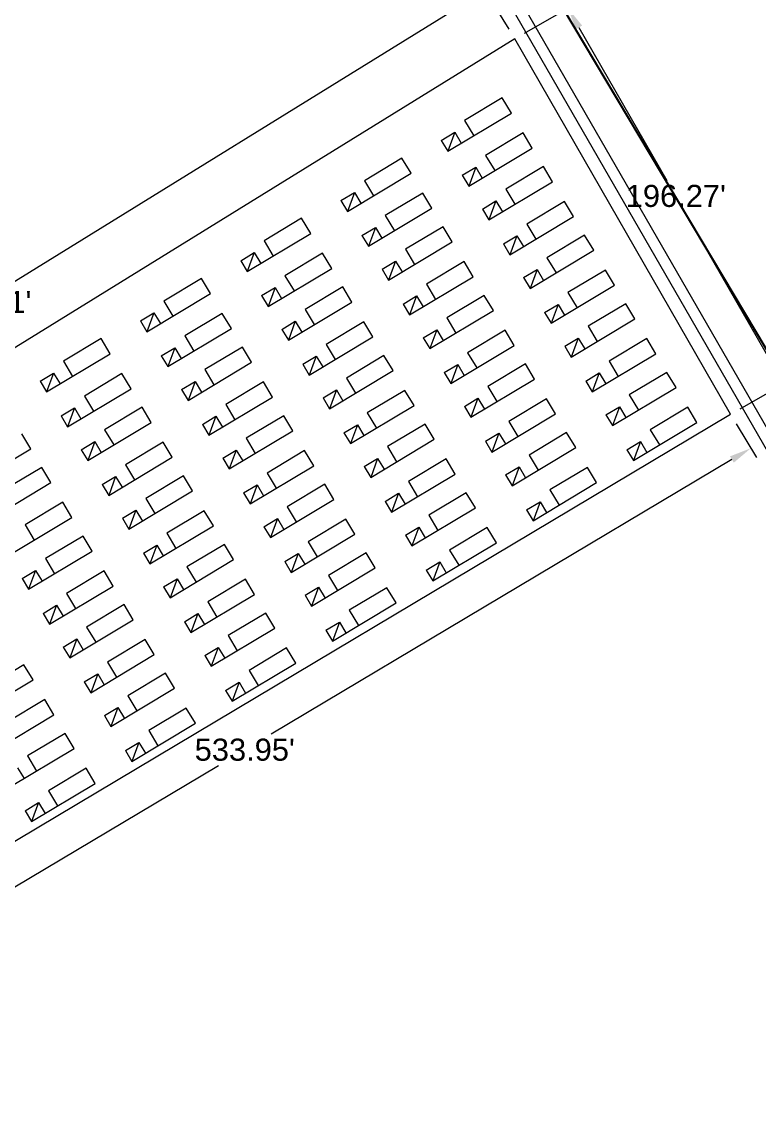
# Model space of a CAD drawing. Header units: feet. Extents: x 2321988 to 2329858, y 6722724 to 6730499.
# Drawn here: x 2328962.8 to 2329296.7, y 6729152.7 to 6729650.3 of the extents above; entities that cross this region are included whole.
import ezdxf

# ---------------------------------------------------------------- set-up
doc = ezdxf.new("R2010")
doc.units = ezdxf.units.FT
doc.header["$MEASUREMENT"] = 0
doc.header["$PDSIZE"] = 5
doc.linetypes.add('HIDDEN2', pattern=[0.1875, 0.125, -0.0625])
for name, color, linetype in [('BESS Dimensions', 3, 'Continuous'), ('C-FENCE', 7, 'FENCELINE1'), ('C-LOD', 2, 'LOD'), ('W-C-ROAD-EDGE', 1, 'Continuous'), ('W-C-ROAD-HATCH', 253, 'Continuous')]:
    doc.layers.add(name, color=color, linetype=linetype)
doc.layers.add('C-ANNO-NPLT', color=2, linetype='Continuous', plot=False)
doc.styles.add('Linetypes', font='arial.ttf')
doc.styles.add('TG_DIMS', font='arial.ttf')
doc.linetypes.add('FENCELINE1', pattern='A,0.25,-0.1,[133,ltypeshp.shx,S=0.1,R=0,X=-0.1,Y=0],-0.1,1', length=1.45)
doc.linetypes.add('LOD', pattern='A,1,-0.2,["LOD",Linetypes,S=0.075,R=0,X=-0.15,Y=-0.05],-0.1', length=1.3)
doc.dimstyles.new('TG-PROPOSED-ANNO', dxfattribs={"dimtxt": 0.1, "dimasz": 0.1, "dimexe": 0.05, "dimexo": 0.05, "dimgap": 0.02, "dimtad": 0, "dimtih": 1, "dimtoh": 1, "dimdsep": 46, "dimtxsty": 'TG_DIMS', "dimcen": 0, "dimclrd": 256, "dimclre": 256, "dimclrt": 256, "dimaunit": 1, "dimadec": 6, "dimazin": 2, "dimtfac": 1, "dimtofl": 0, "dimtmove": 1, "dimatfit": 3, "dimfxl": 1, "dimtolj": 1, "dimtzin": 0, "dimarcsym": 0})

# ---------------------------------------------------------------- blocks, each defined once
blk = doc.blocks.new('*D134')
at = {"layer": 'BESS Dimensions', "lineweight": -2, "transparency": 16777216}
for p, q in [((2329286.43, 6729468.21), (2329295.59, 6729452.84)), ((2329284.44, 6729452.01), (2329075.64, 6729327.53)), ((2328842.99, 6729188.84), (2329051.79, 6729313.32)), ((2328827.8, 6729194.79), (2328836.96, 6729179.42))]:
    blk.add_line(p, q, dxfattribs=at)
at = {"layer": 'BESS Dimensions', "transparency": 16777216}
for points in [[(2329283.59, 6729453.44), (2329285.3, 6729450.58), (2329293.03, 6729457.13)], [(2328842.13, 6729190.27), (2328843.84, 6729187.41), (2328834.4, 6729183.72)]]:
    blk.add_solid(points, dxfattribs=at)
at = {"layer": 'Defpoints', "color": 0, "transparency": 16777216}
for p in [(2329283.87, 6729472.5), (2329293.03, 6729457.13), (2328825.24, 6729199.09)]:
    blk.add_point(p, dxfattribs=at)
at = {"layer": 'BESS Dimensions', "transparency": 16777216, "insert": (2329063.72, 6729320.43), "char_height": 10, "attachment_point": 5, "style": 'TG_DIMS'}
blk.add_mtext("\\A1;533.95'", dxfattribs=at)
blk = doc.blocks.new('*D131')
at = {"layer": 'BESS Dimensions', "lineweight": -2, "transparency": 16777216}
for p, q in [((2329183.52, 6729646.96), (2329170.11, 6729668.68)), ((2329164.23, 6729659.17), (2328955.86, 6729530.42)), ((2328724.49, 6729387.45), (2328932.85, 6729516.2)), ((2328726.77, 6729364.74), (2328713.35, 6729386.45))]:
    blk.add_line(p, q, dxfattribs=at)
at = {"layer": 'BESS Dimensions', "transparency": 16777216}
for points in [[(2329163.35, 6729660.58), (2329165.1, 6729657.75), (2329172.73, 6729664.42)], [(2328723.61, 6729388.87), (2328725.36, 6729386.04), (2328715.98, 6729382.2)]]:
    blk.add_solid(points, dxfattribs=at)
at = {"layer": 'Defpoints', "color": 0, "transparency": 16777216}
for p in [(2329186.15, 6729642.71), (2328715.98, 6729382.2), (2328729.39, 6729360.49)]:
    blk.add_point(p, dxfattribs=at)
at = {"layer": 'BESS Dimensions', "transparency": 16777216, "insert": (2328944.36, 6729523.31), "char_height": 10, "attachment_point": 5, "style": 'TG_DIMS'}
blk.add_mtext("\\A1;536.91'", dxfattribs=at)
blk = doc.blocks.new('*D132')
at = {"layer": 'BESS Dimensions', "lineweight": -2, "transparency": 16777216}
for p, q in [((2329190.48, 6729645.2), (2329214.5, 6729658.99)), ((2329215.15, 6729647.83), (2329254.95, 6729578.5)), ((2329302.91, 6729494.96), (2329263.11, 6729564.29)), ((2329288.21, 6729474.99), (2329312.23, 6729488.78))]:
    blk.add_line(p, q, dxfattribs=at)
at = {"layer": 'BESS Dimensions', "transparency": 16777216}
for points in [[(2329216.59, 6729648.66), (2329213.7, 6729647), (2329210.17, 6729656.5)], [(2329304.36, 6729495.79), (2329301.47, 6729494.13), (2329307.89, 6729486.29)]]:
    blk.add_solid(points, dxfattribs=at)
at = {"layer": 'Defpoints', "color": 0, "transparency": 16777216}
for p in [(2329210.17, 6729656.5), (2329186.15, 6729642.71), (2329283.87, 6729472.5)]:
    blk.add_point(p, dxfattribs=at)
at = {"layer": 'BESS Dimensions', "transparency": 16777216, "insert": (2329259.03, 6729571.4), "char_height": 10, "attachment_point": 5, "style": 'TG_DIMS'}
blk.add_mtext("\\A1;196.27'", dxfattribs=at)

msp = doc.modelspace()

# ---------------------------------------------------------------- hatches: boundary and pattern name
at = {"layer": 'W-C-ROAD-HATCH'}
h = msp.add_hatch(color=256, dxfattribs=at)
h.dxf.hatch_style = 1
edge = h.paths.add_edge_path()
edge.add_line((2323459.951, 6723364.145), (2323275.622, 6723257.083))
edge.add_arc((2323245.487, 6723308.966), 60, 206.50341, 300.14885, ccw=False)
edge.add_line((2323191.793, 6723282.191), (2323087.927, 6723490.483))
edge.add_arc((2323043.181, 6723468.17), 50, 26.50341, 116.50341)
edge.add_line((2323020.869, 6723512.916), (2323007.619, 6723506.309))
edge.add_line((2323007.619, 6723506.309), (2323000.479, 6723520.627))
edge.add_line((2323000.479, 6723520.627), (2323013.729, 6723527.234))
edge.add_arc((2322991.416, 6723571.98), 50, 296.50341, 386.50341)
edge.add_line((2323036.162, 6723594.292), (2323029.468, 6723607.716))
edge.add_line((2323029.468, 6723607.716), (2323043.786, 6723614.856))
edge.add_line((2323043.786, 6723614.856), (2323203.258, 6723295.053))
edge.add_arc((2323248.003, 6723317.366), 50, 206.50341, 300.14885)
edge.add_line((2323273.115, 6723274.13), (2323477.186, 6723392.658))
edge.add_arc((2323452.074, 6723435.894), 50, 300.14885, 383.49945)
edge.add_line((2323497.927, 6723455.831), (2323113.735, 6724339.436))
edge.add_arc((2323166.925, 6724362.563), 58, 194.64267, 203.49945, ccw=False)
edge.add_line((2323110.808, 6724347.901), (2323090.444, 6724425.844))
edge.add_arc((2323049.808, 6724415.227), 42, 14.64267, 29.171)
edge.add_line((2323086.481, 6724435.699), (2323021.84, 6724551.498))
edge.add_arc((2323072.483, 6724579.768), 58, 203.49945, 209.171, ccw=False)
edge.add_line((2323019.294, 6724556.641), (2322451.222, 6725863.151))
edge.add_arc((2322506.246, 6725887.075), 60, 119.55517, 203.49945, ccw=False)
edge.add_line((2322476.65, 6725939.268), (2322736.837, 6726086.806))
edge.add_line((2322736.837, 6726086.806), (2325708.502, 6727855.738))
edge.add_line((2325708.502, 6727855.738), (2325826.729, 6727926.114))
edge.add_arc((2325860.488, 6727869.402), 66, 115.79671, 120.76391, ccw=False)
edge.add_line((2325831.766, 6727928.824), (2325884.679, 6727954.4))
edge.add_arc((2325862.92, 6727999.417), 50, 295.79671, 305.37984)
edge.add_line((2325891.87, 6727958.65), (2325972.454, 6728015.876))
edge.add_arc((2326010.668, 6727962.064), 66, 112.35866, 125.37984, ccw=False)
edge.add_line((2325985.561, 6728023.102), (2326032.561, 6728042.435))
edge.add_arc((2326007.455, 6728103.473), 66, 292.35866, 300.78365)
edge.add_line((2326041.233, 6728046.772), (2328935.427, 6729770.938))
edge.add_arc((2328909.086, 6729813.437), 50, 301.79088, 380.06463)
edge.add_arc((2329003.017, 6729847.745), 50, -61.78895, 200.06463, ccw=False)
edge.add_line((2329026.653, 6729803.684), (2328967.848, 6729772.209))
edge.add_line((2328967.848, 6729772.209), (2328942.43, 6729756.455))
edge.add_line((2328942.43, 6729756.455), (2326096.789, 6728061.237))
edge.add_arc((2326122.379, 6728018.281), 50, 120.78329, 205.08309)
edge.add_line((2326077.094, 6727997.085), (2326165.288, 6727808.667))
edge.add_arc((2326210.572, 6727829.863), 50, 205.08309, 215.44838)
edge.add_line((2326169.84, 6727800.865), (2326420.787, 6727448.379))
edge.add_arc((2326461.519, 6727477.378), 50, 215.44838, 300.77875)
edge.add_line((2326487.105, 6727434.42), (2329287.327, 6729102.28))
edge.add_arc((2329260.986, 6729144.779), 50, 301.79088, 380.06463)
edge.add_arc((2329354.917, 6729179.087), 50, -61.78895, 200.06463, ccw=False)
edge.add_line((2329378.553, 6729135.027), (2329319.748, 6729103.551))
edge.add_line((2329319.748, 6729103.551), (2329294.33, 6729087.797))
edge.add_line((2329294.33, 6729087.797), (2326490.541, 6727417.844))
edge.add_arc((2326459.838, 6727469.393), 60, 215.44838, 300.77828, ccw=False)
edge.add_line((2326410.96, 6727434.595), (2326156.806, 6727791.585))
edge.add_arc((2326210.572, 6727829.863), 66, 205.08309, 215.44838, ccw=False)
edge.add_line((2326150.797, 6727801.884), (2326069.285, 6727976.026))
edge.add_arc((2326024, 6727954.829), 50, 25.08309, 35.42993)
edge.add_line((2326064.742, 6727983.814), (2326057.741, 6727993.654))
edge.add_arc((2326017, 6727964.669), 50, 35.42993, 112.35866)
edge.add_line((2325997.98, 6728010.91), (2325991.859, 6728008.392))
edge.add_arc((2326011.64, 6727960.301), 52, 112.35866, 125.37984)
edge.add_line((2325981.532, 6728002.698), (2325901.271, 6727945.702))
edge.add_arc((2325861.899, 6728001.145), 68, 295.79671, 305.37984, ccw=False)
edge.add_line((2325891.491, 6727939.921), (2325838.729, 6727914.419))
edge.add_arc((2325860.488, 6727869.402), 50, 115.79671, 120.76391)
edge.add_line((2325834.913, 6727912.366), (2325716.125, 6727841.655))
edge.add_line((2325716.125, 6727841.655), (2322744.876, 6726072.971))
edge.add_line((2322744.876, 6726072.971), (2322489.237, 6725928.012))
edge.add_arc((2322513.901, 6725884.518), 50, 119.55517, 203.49945)
edge.add_line((2322468.047, 6725864.581), (2322731.963, 6725257.6))
edge.add_arc((2322777.816, 6725277.537), 50, 203.49945, 300.79074)
edge.add_line((2322803.412, 6725234.585), (2325829.754, 6727037.984))
edge.add_arc((2325803.413, 6727080.483), 50, 301.79088, 380.06463)
edge.add_arc((2325897.343, 6727114.791), 50, -61.78895, 200.06463, ccw=False)
edge.add_line((2325920.98, 6727070.731), (2325862.175, 6727039.255))
edge.add_line((2325862.175, 6727039.255), (2325836.757, 6727023.501))
edge.add_line((2325836.757, 6727023.501), (2322798.852, 6725213.243))
edge.add_arc((2322824.447, 6725170.291), 50, 120.79074, 203.49945)
edge.add_line((2322778.594, 6725150.354), (2323033.967, 6724563.021))
edge.add_arc((2323072.483, 6724579.768), 42, 203.49945, 209.171)
edge.add_line((2323035.81, 6724559.297), (2323100.452, 6724443.497))
edge.add_arc((2323049.808, 6724415.227), 58, 14.64267, 29.171, ccw=False)
edge.add_line((2323105.924, 6724429.889), (2323126.289, 6724351.945))
edge.add_arc((2323166.925, 6724362.563), 42, 194.64267, 203.49945)
edge.add_line((2323128.408, 6724345.816), (2323359.186, 6723815.049))
edge.add_arc((2323405.039, 6723834.986), 50, 203.49945, 300.84746)
edge.add_line((2323430.677, 6723792.059), (2323514.492, 6723842.117))
edge.add_line((2323514.492, 6723842.117), (2325645.446, 6725111.355))
edge.add_line((2325645.446, 6725111.355), (2325660.117, 6725120.093))
edge.add_arc((2325634.53, 6725163.05), 50, 300.77886, 360)
edge.add_line((2325684.53, 6725163.05), (2325684.53, 6725243.37))
edge.add_arc((2325744.53, 6725243.37), 60, 128.43556, 180, ccw=False)
edge.add_line((2325707.232, 6725290.368), (2325717.985, 6725298.902))
edge.add_arc((2325686.903, 6725338.067), 50, 308.43556, 397.28858)
edge.add_line((2325726.683, 6725368.358), (2325725.199, 6725370.308))
edge.add_line((2325725.199, 6725370.308), (2325796.997, 6725276.021))
edge.add_line((2325796.997, 6725276.021), (2325796.974, 6725276.051))
edge.add_arc((2325757.194, 6725245.76), 50, 37.28858, 128.43556)
edge.add_line((2325726.112, 6725284.925), (2325719.449, 6725279.637))
edge.add_arc((2325750.53, 6725240.472), 50, 128.43556, 180)
edge.add_line((2325700.53, 6725240.472), (2325700.53, 6725159.641))
edge.add_arc((2325640.53, 6725159.641), 60, -59.22114, 0, ccw=False)
edge.add_line((2325671.234, 6725108.092), (2325653.633, 6725097.608))
edge.add_line((2325653.633, 6725097.608), (2323522.687, 6723828.375))
edge.add_line((2323522.687, 6723828.375), (2323426.038, 6723770.652))
edge.add_arc((2323451.676, 6723727.725), 50, 120.84746, 203.49945)
edge.add_line((2323405.823, 6723707.788), (2323514.089, 6723458.763))
edge.add_arc((2323455.89, 6723434.641), 63, -59.85115, 22.51199, ccw=False)
edge.add_line((2323487.531, 6723380.164), (2323459.951, 6723364.145))

# ---------------------------------------------------------------- linework, layer by layer
at = {"layer": 'BESS Dimensions'}
for p, q in [((2329186.149, 6729642.711), (2328729.394, 6729360.486)), ((2329283.872, 6729472.501), (2329186.149, 6729642.711)), ((2329180.393, 6729615.843), (2329163.35, 6729605.618)), ((2329184.509, 6729608.983), (2329180.393, 6729615.843)), ((2329155.711, 6729591.705), (2329184.509, 6729608.983)), ((2329163.35, 6729605.618), (2329167.466, 6729598.758)), ((2329152.766, 6729596.614), (2329158.875, 6729600.28)), ((2329152.766, 6729596.614), (2329155.711, 6729591.705)), ((2329158.875, 6729600.28), (2329155.711, 6729591.705)), ((2329158.875, 6729600.28), (2329161.821, 6729595.371)), ((2329189.881, 6729600.03), (2329172.838, 6729589.804)), ((2329193.997, 6729593.17), (2329189.881, 6729600.03)), ((2329165.199, 6729575.891), (2329193.997, 6729593.17)), ((2329134.946, 6729588.575), (2329117.903, 6729578.35)), ((2329139.062, 6729581.715), (2329134.946, 6729588.575)), ((2329172.838, 6729589.804), (2329176.954, 6729582.944)), ((2329110.264, 6729564.437), (2329139.062, 6729581.715)), ((2329162.254, 6729580.801), (2329168.364, 6729584.466)), ((2329168.364, 6729584.466), (2329165.199, 6729575.891)), ((2329168.364, 6729584.466), (2329171.309, 6729579.557)), ((2329199.043, 6729584.759), (2329182, 6729574.533)), ((2329203.159, 6729577.899), (2329199.043, 6729584.759)), ((2329117.903, 6729578.35), (2329122.019, 6729571.49)), ((2329162.254, 6729580.801), (2329165.199, 6729575.891)), ((2329174.362, 6729560.621), (2329203.159, 6729577.899)), ((2329107.318, 6729569.346), (2329113.428, 6729573.012)), ((2329113.428, 6729573.012), (2329110.264, 6729564.437)), ((2329113.428, 6729573.012), (2329116.374, 6729568.103)), ((2329144.434, 6729572.762), (2329127.391, 6729562.536)), ((2329148.55, 6729565.902), (2329144.434, 6729572.762)), ((2329182, 6729574.533), (2329186.116, 6729567.674)), ((2329107.318, 6729569.346), (2329110.264, 6729564.437)), ((2329171.416, 6729565.53), (2329177.526, 6729569.196)), ((2329177.526, 6729569.196), (2329174.362, 6729560.621)), ((2329177.526, 6729569.196), (2329180.471, 6729564.286)), ((2329208.531, 6729568.945), (2329191.488, 6729558.72)), ((2329212.647, 6729562.085), (2329208.531, 6729568.945)), ((2329089.498, 6729561.307), (2329072.456, 6729551.082)), ((2329093.614, 6729554.447), (2329089.498, 6729561.307)), ((2329119.752, 6729548.623), (2329148.55, 6729565.902)), ((2329127.391, 6729562.536), (2329131.507, 6729555.676)), ((2329171.416, 6729565.53), (2329174.362, 6729560.621)), ((2329183.85, 6729544.807), (2329212.647, 6729562.085)), ((2329116.807, 6729553.533), (2329122.916, 6729557.198)), ((2329122.916, 6729557.198), (2329119.752, 6729548.623)), ((2329122.916, 6729557.198), (2329125.862, 6729552.289)), ((2329153.596, 6729557.491), (2329136.553, 6729547.266)), ((2329157.712, 6729550.631), (2329153.596, 6729557.491)), ((2329191.488, 6729558.72), (2329195.604, 6729551.86)), ((2329064.817, 6729537.169), (2329093.614, 6729554.447)), ((2329116.807, 6729553.533), (2329119.752, 6729548.623)), ((2329180.904, 6729549.716), (2329187.014, 6729553.382)), ((2329187.014, 6729553.382), (2329183.85, 6729544.807)), ((2329187.014, 6729553.382), (2329189.959, 6729548.473)), ((2329217.693, 6729553.675), (2329200.651, 6729543.449)), ((2329221.809, 6729546.815), (2329217.693, 6729553.675)), ((2329072.456, 6729551.082), (2329076.571, 6729544.222)), ((2329128.914, 6729533.353), (2329157.712, 6729550.631)), ((2329136.553, 6729547.266), (2329140.669, 6729540.406)), ((2329180.904, 6729549.716), (2329183.85, 6729544.807)), ((2329193.012, 6729529.537), (2329221.809, 6729546.815)), ((2329061.871, 6729542.078), (2329067.981, 6729545.744)), ((2329061.871, 6729542.078), (2329064.817, 6729537.169)), ((2329067.981, 6729545.744), (2329064.817, 6729537.169)), ((2329067.981, 6729545.744), (2329070.926, 6729540.835)), ((2329098.986, 6729545.494), (2329081.944, 6729535.268)), ((2329103.102, 6729538.634), (2329098.986, 6729545.494)), ((2329125.969, 6729538.262), (2329132.078, 6729541.928)), ((2329132.078, 6729541.928), (2329128.914, 6729533.353)), ((2329132.078, 6729541.928), (2329135.024, 6729537.019)), ((2329163.084, 6729541.677), (2329146.041, 6729531.452)), ((2329167.2, 6729534.817), (2329163.084, 6729541.677)), ((2329200.651, 6729543.449), (2329204.767, 6729536.589)), ((2329074.305, 6729521.355), (2329103.102, 6729538.634)), ((2329125.969, 6729538.262), (2329128.914, 6729533.353)), ((2329190.066, 6729534.446), (2329196.176, 6729538.111)), ((2329196.176, 6729538.111), (2329193.012, 6729529.537)), ((2329196.176, 6729538.111), (2329199.121, 6729533.202)), ((2329227.181, 6729537.861), (2329210.139, 6729527.636)), ((2329231.297, 6729531.001), (2329227.181, 6729537.861)), ((2329044.051, 6729534.039), (2329027.008, 6729523.814)), ((2329048.167, 6729527.179), (2329044.051, 6729534.039)), ((2329081.944, 6729535.268), (2329086.06, 6729528.408)), ((2329138.402, 6729517.539), (2329167.2, 6729534.817)), ((2329146.041, 6729531.452), (2329150.157, 6729524.592)), ((2329190.066, 6729534.446), (2329193.012, 6729529.537)), ((2329019.369, 6729509.901), (2329048.167, 6729527.179)), ((2329071.359, 6729526.265), (2329077.469, 6729529.93)), ((2329077.469, 6729529.93), (2329074.305, 6729521.355)), ((2329077.469, 6729529.93), (2329080.414, 6729525.021)), ((2329108.149, 6729530.223), (2329091.106, 6729519.998)), ((2329112.264, 6729523.363), (2329108.149, 6729530.223)), ((2329172.246, 6729526.407), (2329155.203, 6729516.181)), ((2329176.362, 6729519.547), (2329172.246, 6729526.407)), ((2329202.5, 6729513.723), (2329231.297, 6729531.001)), ((2329210.139, 6729527.636), (2329214.255, 6729520.776)), ((2329027.008, 6729523.814), (2329031.124, 6729516.954)), ((2329071.359, 6729526.265), (2329074.305, 6729521.355)), ((2329083.467, 6729506.085), (2329112.264, 6729523.363)), ((2329135.457, 6729522.448), (2329141.566, 6729526.114)), ((2329135.457, 6729522.448), (2329138.402, 6729517.539)), ((2329141.566, 6729526.114), (2329138.402, 6729517.539)), ((2329141.566, 6729526.114), (2329144.512, 6729521.205)), ((2329199.554, 6729518.632), (2329205.664, 6729522.298)), ((2329205.664, 6729522.298), (2329202.5, 6729513.723)), ((2329205.664, 6729522.298), (2329208.609, 6729517.389)), ((2329236.344, 6729522.59), (2329219.301, 6729512.365)), ((2329240.46, 6729515.731), (2329236.344, 6729522.59)), ((2329016.424, 6729514.81), (2329022.534, 6729518.476)), ((2329022.534, 6729518.476), (2329019.369, 6729509.901)), ((2329022.534, 6729518.476), (2329025.479, 6729513.567)), ((2329053.539, 6729518.226), (2329036.496, 6729508)), ((2329057.655, 6729511.366), (2329053.539, 6729518.226)), ((2329091.106, 6729519.998), (2329095.222, 6729513.138)), ((2329147.564, 6729502.269), (2329176.362, 6729519.547)), ((2329199.554, 6729518.632), (2329202.5, 6729513.723)), ((2329016.424, 6729514.81), (2329019.369, 6729509.901)), ((2329080.521, 6729510.994), (2329086.631, 6729514.66)), ((2329086.631, 6729514.66), (2329083.467, 6729506.085)), ((2329086.631, 6729514.66), (2329089.577, 6729509.751)), ((2329117.637, 6729514.409), (2329100.594, 6729504.184)), ((2329121.753, 6729507.549), (2329117.637, 6729514.409)), ((2329155.203, 6729516.181), (2329159.319, 6729509.321)), ((2329211.662, 6729498.452), (2329240.46, 6729515.731)), ((2329219.301, 6729512.365), (2329223.417, 6729505.505)), ((2328998.604, 6729506.771), (2328981.561, 6729496.546)), ((2329002.72, 6729499.911), (2328998.604, 6729506.771)), ((2329028.857, 6729494.087), (2329057.655, 6729511.366)), ((2329036.496, 6729508), (2329040.612, 6729501.14)), ((2329080.521, 6729510.994), (2329083.467, 6729506.085)), ((2329092.955, 6729490.271), (2329121.753, 6729507.549)), ((2329144.619, 6729507.178), (2329150.729, 6729510.843)), ((2329144.619, 6729507.178), (2329147.564, 6729502.269)), ((2329150.729, 6729510.843), (2329147.564, 6729502.269)), ((2329150.729, 6729510.843), (2329153.674, 6729505.934)), ((2329181.734, 6729510.593), (2329164.691, 6729500.368)), ((2329185.85, 6729503.733), (2329181.734, 6729510.593)), ((2329208.717, 6729503.361), (2329214.826, 6729507.027)), ((2329214.826, 6729507.027), (2329211.662, 6729498.452)), ((2329214.826, 6729507.027), (2329217.772, 6729502.118)), ((2329245.832, 6729506.777), (2329228.789, 6729496.551)), ((2329249.948, 6729499.917), (2329245.832, 6729506.777)), ((2329025.912, 6729498.997), (2329032.022, 6729502.662)), ((2329032.022, 6729502.662), (2329028.857, 6729494.087)), ((2329032.022, 6729502.662), (2329034.967, 6729497.753)), ((2329062.701, 6729502.955), (2329045.658, 6729492.73)), ((2329066.817, 6729496.095), (2329062.701, 6729502.955)), ((2329100.594, 6729504.184), (2329104.71, 6729497.324)), ((2329157.053, 6729486.455), (2329185.85, 6729503.733)), ((2329208.717, 6729503.361), (2329211.662, 6729498.452)), ((2328973.922, 6729482.633), (2329002.72, 6729499.911)), ((2328981.561, 6729496.546), (2328985.677, 6729489.686)), ((2329025.912, 6729498.997), (2329028.857, 6729494.087)), ((2329090.009, 6729495.18), (2329096.119, 6729498.846)), ((2329096.119, 6729498.846), (2329092.955, 6729490.271)), ((2329096.119, 6729498.846), (2329099.065, 6729493.937)), ((2329126.799, 6729499.139), (2329109.756, 6729488.913)), ((2329130.915, 6729492.279), (2329126.799, 6729499.139)), ((2329164.691, 6729500.368), (2329168.807, 6729493.508)), ((2329221.15, 6729482.639), (2329249.948, 6729499.917)), ((2329228.789, 6729496.551), (2329232.905, 6729489.691)), ((2329038.02, 6729478.817), (2329066.817, 6729496.095)), ((2329045.658, 6729492.73), (2329049.774, 6729485.87)), ((2329090.009, 6729495.18), (2329092.955, 6729490.271)), ((2329102.117, 6729475.001), (2329130.915, 6729492.279)), ((2329154.107, 6729491.364), (2329160.217, 6729495.03)), ((2329160.217, 6729495.03), (2329157.053, 6729486.455)), ((2329160.217, 6729495.03), (2329163.162, 6729490.121)), ((2329190.896, 6729495.323), (2329173.854, 6729485.097)), ((2329195.012, 6729488.463), (2329190.896, 6729495.323)), ((2329254.994, 6729491.506), (2329237.951, 6729481.281)), ((2329259.11, 6729484.646), (2329254.994, 6729491.506)), ((2328970.977, 6729487.542), (2328977.086, 6729491.208)), ((2328970.977, 6729487.542), (2328973.922, 6729482.633)), ((2328977.086, 6729491.208), (2328973.922, 6729482.633)), ((2328977.086, 6729491.208), (2328980.032, 6729486.299)), ((2329008.092, 6729490.958), (2328991.049, 6729480.732)), ((2329012.208, 6729484.098), (2329008.092, 6729490.958)), ((2329035.074, 6729483.726), (2329041.184, 6729487.392)), ((2329041.184, 6729487.392), (2329038.02, 6729478.817)), ((2329041.184, 6729487.392), (2329044.129, 6729482.483)), ((2329072.189, 6729487.141), (2329055.147, 6729476.916)), ((2329076.305, 6729480.281), (2329072.189, 6729487.141)), ((2329109.756, 6729488.913), (2329113.872, 6729482.053)), ((2329154.107, 6729491.364), (2329157.053, 6729486.455)), ((2329166.215, 6729471.184), (2329195.012, 6729488.463)), ((2329218.205, 6729487.548), (2329224.314, 6729491.214)), ((2329218.205, 6729487.548), (2329221.15, 6729482.639)), ((2329224.314, 6729491.214), (2329221.15, 6729482.639)), ((2329224.314, 6729491.214), (2329227.26, 6729486.304)), ((2328983.41, 6729466.819), (2329012.208, 6729484.098)), ((2329035.074, 6729483.726), (2329038.02, 6729478.817)), ((2329099.172, 6729479.91), (2329105.281, 6729483.575)), ((2329105.281, 6729483.575), (2329102.117, 6729475.001)), ((2329105.281, 6729483.575), (2329108.227, 6729478.666)), ((2329136.287, 6729483.325), (2329119.244, 6729473.1)), ((2329140.403, 6729476.465), (2329136.287, 6729483.325)), ((2329173.854, 6729485.097), (2329177.97, 6729478.237)), ((2329230.312, 6729467.368), (2329259.11, 6729484.646)), ((2328991.049, 6729480.732), (2328995.165, 6729473.872)), ((2329047.508, 6729463.003), (2329076.305, 6729480.281)), ((2329055.147, 6729476.916), (2329059.262, 6729470.056)), ((2329099.172, 6729479.91), (2329102.117, 6729475.001)), ((2329163.269, 6729476.093), (2329169.379, 6729479.759)), ((2329169.379, 6729479.759), (2329166.215, 6729471.184)), ((2329169.379, 6729479.759), (2329172.324, 6729474.85)), ((2329200.384, 6729479.509), (2329183.342, 6729469.283)), ((2329204.5, 6729472.649), (2329200.384, 6729479.509)), ((2329237.951, 6729481.281), (2329242.067, 6729474.421)), ((2328825.237, 6729199.086), (2329283.872, 6729472.501)), ((2328980.465, 6729471.729), (2328986.574, 6729475.394)), ((2328980.465, 6729471.729), (2328983.41, 6729466.819)), ((2328986.574, 6729475.394), (2328983.41, 6729466.819)), ((2328986.574, 6729475.394), (2328989.52, 6729470.485)), ((2329017.254, 6729475.687), (2329000.211, 6729465.462)), ((2329021.37, 6729468.827), (2329017.254, 6729475.687)), ((2329081.351, 6729471.871), (2329064.309, 6729461.645)), ((2329085.467, 6729465.011), (2329081.351, 6729471.871)), ((2329111.605, 6729459.187), (2329140.403, 6729476.465)), ((2329119.244, 6729473.1), (2329123.36, 6729466.24)), ((2329163.269, 6729476.093), (2329166.215, 6729471.184)), ((2329175.703, 6729455.371), (2329204.5, 6729472.649)), ((2329227.367, 6729472.277), (2329233.477, 6729475.943)), ((2329227.367, 6729472.277), (2329230.312, 6729467.368)), ((2329233.477, 6729475.943), (2329230.312, 6729467.368)), ((2329233.477, 6729475.943), (2329236.422, 6729471.034)), ((2329264.482, 6729475.693), (2329247.439, 6729465.467)), ((2329268.598, 6729468.833), (2329264.482, 6729475.693)), ((2328992.572, 6729451.549), (2329021.37, 6729468.827)), ((2329044.562, 6729467.912), (2329050.672, 6729471.578)), ((2329044.562, 6729467.912), (2329047.508, 6729463.003)), ((2329050.672, 6729471.578), (2329047.508, 6729463.003)), ((2329050.672, 6729471.578), (2329053.617, 6729466.669)), ((2329108.66, 6729464.096), (2329114.769, 6729467.762)), ((2329114.769, 6729467.762), (2329111.605, 6729459.187)), ((2329114.769, 6729467.762), (2329117.715, 6729462.853)), ((2329145.449, 6729468.055), (2329128.406, 6729457.829)), ((2329149.565, 6729461.195), (2329145.449, 6729468.055)), ((2329183.342, 6729469.283), (2329187.458, 6729462.423)), ((2329239.8, 6729451.554), (2329268.598, 6729468.833)), ((2328966.76, 6729456.83), (2328962.644, 6729463.69)), ((2329000.211, 6729465.462), (2329004.327, 6729458.602)), ((2329056.67, 6729447.733), (2329085.467, 6729465.011)), ((2329108.66, 6729464.096), (2329111.605, 6729459.187)), ((2329172.757, 6729460.28), (2329178.867, 6729463.946)), ((2329178.867, 6729463.946), (2329175.703, 6729455.371)), ((2329178.867, 6729463.946), (2329181.812, 6729459.036)), ((2329209.547, 6729464.238), (2329192.504, 6729454.013)), ((2329213.663, 6729457.378), (2329209.547, 6729464.238)), ((2329247.439, 6729465.467), (2329251.555, 6729458.607)), ((2328937.963, 6729439.552), (2328966.76, 6729456.83)), ((2328989.627, 6729456.458), (2328995.736, 6729460.124)), ((2328995.736, 6729460.124), (2328992.572, 6729451.549)), ((2328995.736, 6729460.124), (2328998.682, 6729455.215)), ((2329026.742, 6729459.873), (2329009.699, 6729449.648)), ((2329030.858, 6729453.013), (2329026.742, 6729459.873)), ((2329064.309, 6729461.645), (2329068.425, 6729454.785)), ((2329120.767, 6729443.916), (2329149.565, 6729461.195)), ((2329128.406, 6729457.829), (2329132.522, 6729450.969)), ((2329172.757, 6729460.28), (2329175.703, 6729455.371)), ((2329184.865, 6729440.1), (2329213.663, 6729457.378)), ((2329236.855, 6729456.464), (2329242.965, 6729460.129)), ((2329242.965, 6729460.129), (2329239.8, 6729451.554)), ((2329242.965, 6729460.129), (2329245.91, 6729455.22)), ((2328989.627, 6729456.458), (2328992.572, 6729451.549)), ((2329002.06, 6729435.735), (2329030.858, 6729453.013)), ((2329053.724, 6729452.642), (2329059.834, 6729456.308)), ((2329053.724, 6729452.642), (2329056.67, 6729447.733)), ((2329059.834, 6729456.308), (2329056.67, 6729447.733)), ((2329059.834, 6729456.308), (2329062.78, 6729451.398)), ((2329090.84, 6729456.057), (2329073.797, 6729445.832)), ((2329094.955, 6729449.197), (2329090.84, 6729456.057)), ((2329117.822, 6729448.825), (2329123.932, 6729452.491)), ((2329123.932, 6729452.491), (2329120.767, 6729443.916)), ((2329123.932, 6729452.491), (2329126.877, 6729447.582)), ((2329154.937, 6729452.241), (2329137.894, 6729442.015)), ((2329159.053, 6729445.381), (2329154.937, 6729452.241)), ((2329192.504, 6729454.013), (2329196.62, 6729447.153)), ((2329236.855, 6729456.464), (2329239.8, 6729451.554)), ((2328971.807, 6729448.419), (2328954.764, 6729438.194)), ((2328975.923, 6729441.559), (2328971.807, 6729448.419)), ((2329009.699, 6729449.648), (2329013.815, 6729442.788)), ((2329066.158, 6729431.919), (2329094.955, 6729449.197)), ((2329117.822, 6729448.825), (2329120.767, 6729443.916)), ((2329181.92, 6729445.009), (2329188.029, 6729448.675)), ((2329188.029, 6729448.675), (2329184.865, 6729440.1)), ((2329188.029, 6729448.675), (2329190.975, 6729443.766)), ((2329219.035, 6729448.425), (2329201.992, 6729438.199)), ((2329223.151, 6729441.565), (2329219.035, 6729448.425)), ((2328999.115, 6729440.644), (2329005.225, 6729444.31)), ((2329005.225, 6729444.31), (2329002.06, 6729435.735)), ((2329005.225, 6729444.31), (2329008.17, 6729439.401)), ((2329035.904, 6729444.603), (2329018.861, 6729434.377)), ((2329040.02, 6729437.743), (2329035.904, 6729444.603)), ((2329073.797, 6729445.832), (2329077.913, 6729438.972)), ((2329130.255, 6729428.103), (2329159.053, 6729445.381)), ((2329137.894, 6729442.015), (2329142.01, 6729435.155)), ((2329181.92, 6729445.009), (2329184.865, 6729440.1)), ((2328947.125, 6729424.281), (2328975.923, 6729441.559)), ((2328999.115, 6729440.644), (2329002.06, 6729435.735)), ((2329011.223, 6729420.465), (2329040.02, 6729437.743)), ((2329063.212, 6729436.828), (2329069.322, 6729440.494)), ((2329063.212, 6729436.828), (2329066.158, 6729431.919)), ((2329069.322, 6729440.494), (2329066.158, 6729431.919)), ((2329069.322, 6729440.494), (2329072.268, 6729435.585)), ((2329100.002, 6729440.787), (2329082.959, 6729430.561)), ((2329104.118, 6729433.927), (2329100.002, 6729440.787)), ((2329164.099, 6729436.97), (2329147.057, 6729426.745)), ((2329168.215, 6729430.11), (2329164.099, 6729436.97)), ((2329194.353, 6729424.286), (2329223.151, 6729441.565)), ((2329201.992, 6729438.199), (2329206.108, 6729431.339)), ((2328981.295, 6729432.606), (2328964.252, 6729422.38)), ((2328985.411, 6729425.746), (2328981.295, 6729432.606)), ((2329018.861, 6729434.377), (2329022.977, 6729427.517)), ((2329075.32, 6729416.648), (2329104.118, 6729433.927)), ((2329127.31, 6729433.012), (2329133.42, 6729436.678)), ((2329127.31, 6729433.012), (2329130.255, 6729428.103)), ((2329133.42, 6729436.678), (2329130.255, 6729428.103)), ((2329133.42, 6729436.678), (2329136.365, 6729431.768)), ((2329191.408, 6729429.196), (2329197.517, 6729432.861)), ((2329197.517, 6729432.861), (2329194.353, 6729424.286)), ((2329197.517, 6729432.861), (2329200.463, 6729427.952)), ((2329008.277, 6729425.374), (2329014.387, 6729429.04)), ((2329014.387, 6729429.04), (2329011.223, 6729420.465)), ((2329014.387, 6729429.04), (2329017.332, 6729424.13)), ((2329045.392, 6729428.789), (2329028.349, 6729418.564)), ((2329049.508, 6729421.929), (2329045.392, 6729428.789)), ((2329082.959, 6729430.561), (2329087.075, 6729423.701)), ((2329139.418, 6729412.832), (2329168.215, 6729430.11)), ((2329191.408, 6729429.196), (2329194.353, 6729424.286)), ((2328956.613, 6729408.467), (2328985.411, 6729425.746)), ((2328964.252, 6729422.38), (2328968.368, 6729415.52)), ((2329008.277, 6729425.374), (2329011.223, 6729420.465)), ((2329020.711, 6729404.651), (2329049.508, 6729421.929)), ((2329072.375, 6729421.558), (2329078.484, 6729425.223)), ((2329078.484, 6729425.223), (2329075.32, 6729416.648)), ((2329078.484, 6729425.223), (2329081.43, 6729420.314)), ((2329109.49, 6729424.973), (2329092.447, 6729414.747)), ((2329113.606, 6729418.113), (2329109.49, 6729424.973)), ((2329147.057, 6729426.745), (2329151.172, 6729419.885)), ((2328990.457, 6729417.335), (2328973.414, 6729407.109)), ((2328994.573, 6729410.475), (2328990.457, 6729417.335)), ((2329028.349, 6729418.564), (2329032.465, 6729411.704)), ((2329072.375, 6729421.558), (2329075.32, 6729416.648)), ((2329084.808, 6729400.835), (2329113.606, 6729418.113)), ((2329136.472, 6729417.741), (2329142.582, 6729421.407)), ((2329136.472, 6729417.741), (2329139.418, 6729412.832)), ((2329142.582, 6729421.407), (2329139.418, 6729412.832)), ((2329142.582, 6729421.407), (2329145.527, 6729416.498)), ((2329173.587, 6729421.157), (2329156.545, 6729410.931)), ((2329177.703, 6729414.297), (2329173.587, 6729421.157)), ((2329017.765, 6729409.56), (2329023.875, 6729413.226)), ((2329023.875, 6729413.226), (2329020.711, 6729404.651)), ((2329023.875, 6729413.226), (2329026.82, 6729408.317)), ((2329054.554, 6729413.519), (2329037.512, 6729403.293)), ((2329058.67, 6729406.659), (2329054.554, 6729413.519)), ((2329092.447, 6729414.747), (2329096.563, 6729407.887)), ((2329148.906, 6729397.018), (2329177.703, 6729414.297)), ((2328965.775, 6729393.197), (2328994.573, 6729410.475)), ((2328973.414, 6729407.109), (2328977.53, 6729400.249)), ((2329017.765, 6729409.56), (2329020.711, 6729404.651)), ((2329081.863, 6729405.744), (2329087.972, 6729409.41)), ((2329087.972, 6729409.41), (2329084.808, 6729400.835)), ((2329087.972, 6729409.41), (2329090.918, 6729404.5)), ((2329118.652, 6729409.702), (2329101.609, 6729399.477)), ((2329122.768, 6729402.842), (2329118.652, 6729409.702)), ((2329156.545, 6729410.931), (2329160.661, 6729404.071)), ((2329029.873, 6729389.38), (2329058.67, 6729406.659)), ((2329037.512, 6729403.293), (2329041.628, 6729396.433)), ((2329081.863, 6729405.744), (2329084.808, 6729400.835)), ((2329093.97, 6729385.564), (2329122.768, 6729402.842)), ((2329145.96, 6729401.928), (2329152.07, 6729405.593)), ((2329152.07, 6729405.593), (2329148.906, 6729397.018)), ((2329152.07, 6729405.593), (2329155.015, 6729400.684)), ((2328962.83, 6729398.106), (2328968.939, 6729401.772)), ((2328962.83, 6729398.106), (2328965.775, 6729393.197)), ((2328968.939, 6729401.772), (2328965.775, 6729393.197)), ((2328968.939, 6729401.772), (2328971.885, 6729396.862)), ((2328999.945, 6729401.521), (2328982.902, 6729391.296)), ((2329004.061, 6729394.661), (2328999.945, 6729401.521)), ((2329026.927, 6729394.29), (2329033.037, 6729397.955)), ((2329033.037, 6729397.955), (2329029.873, 6729389.38)), ((2329033.037, 6729397.955), (2329035.982, 6729393.046)), ((2329064.042, 6729397.705), (2329047, 6729387.479)), ((2329068.158, 6729390.845), (2329064.042, 6729397.705)), ((2329101.609, 6729399.477), (2329105.725, 6729392.617)), ((2329145.96, 6729401.928), (2329148.906, 6729397.018)), ((2328975.263, 6729377.383), (2329004.061, 6729394.661)), ((2329026.927, 6729394.29), (2329029.873, 6729389.38)), ((2329091.025, 6729390.473), (2329097.135, 6729394.139)), ((2329097.135, 6729394.139), (2329093.97, 6729385.564)), ((2329097.135, 6729394.139), (2329100.08, 6729389.23)), ((2329128.14, 6729393.889), (2329111.097, 6729383.663)), ((2329132.256, 6729387.029), (2329128.14, 6729393.889)), ((2328982.902, 6729391.296), (2328987.018, 6729384.436)), ((2329039.361, 6729373.567), (2329068.158, 6729390.845)), ((2329047, 6729387.479), (2329051.116, 6729380.62)), ((2329091.025, 6729390.473), (2329093.97, 6729385.564)), ((2329103.458, 6729369.75), (2329132.256, 6729387.029)), ((2328972.318, 6729382.292), (2328978.427, 6729385.958)), ((2328972.318, 6729382.292), (2328975.263, 6729377.383)), ((2328978.427, 6729385.958), (2328975.263, 6729377.383)), ((2328978.427, 6729385.958), (2328981.373, 6729381.049)), ((2329009.107, 6729386.251), (2328992.064, 6729376.025)), ((2329013.223, 6729379.391), (2329009.107, 6729386.251)), ((2329036.415, 6729378.476), (2329042.525, 6729382.142)), ((2329042.525, 6729382.142), (2329039.361, 6729373.567)), ((2329042.525, 6729382.142), (2329045.471, 6729377.232)), ((2329073.205, 6729382.434), (2329056.162, 6729372.209)), ((2329077.321, 6729375.574), (2329073.205, 6729382.434)), ((2329111.097, 6729383.663), (2329115.213, 6729376.803)), ((2328984.425, 6729362.112), (2329013.223, 6729379.391)), ((2329036.415, 6729378.476), (2329039.361, 6729373.567)), ((2329100.513, 6729374.66), (2329106.623, 6729378.325)), ((2329106.623, 6729378.325), (2329103.458, 6729369.75)), ((2329106.623, 6729378.325), (2329109.568, 6729373.416)), ((2328992.064, 6729376.025), (2328996.18, 6729369.165)), ((2329048.523, 6729358.296), (2329077.321, 6729375.574)), ((2329056.162, 6729372.209), (2329060.278, 6729365.349)), ((2329100.513, 6729374.66), (2329103.458, 6729369.75)), ((2328981.48, 6729367.022), (2328987.59, 6729370.687)), ((2328987.59, 6729370.687), (2328984.425, 6729362.112)), ((2328987.59, 6729370.687), (2328990.535, 6729365.778)), ((2329018.595, 6729370.437), (2329001.552, 6729360.212)), ((2329022.711, 6729363.577), (2329018.595, 6729370.437)), ((2328981.48, 6729367.022), (2328984.425, 6729362.112)), ((2328993.914, 6729346.299), (2329022.711, 6729363.577)), ((2329045.578, 6729363.205), (2329051.687, 6729366.871)), ((2329045.578, 6729363.205), (2329048.523, 6729358.296)), ((2329051.687, 6729366.871), (2329048.523, 6729358.296)), ((2329051.687, 6729366.871), (2329054.633, 6729361.962)), ((2329082.693, 6729366.621), (2329065.65, 6729356.395)), ((2329086.809, 6729359.761), (2329082.693, 6729366.621)), ((2328963.66, 6729358.983), (2328946.617, 6729348.757)), ((2328967.776, 6729352.123), (2328963.66, 6729358.983)), ((2329001.552, 6729360.212), (2329005.668, 6729353.352)), ((2329058.011, 6729342.482), (2329086.809, 6729359.761)), ((2328990.968, 6729351.208), (2328997.078, 6729354.874)), ((2328997.078, 6729354.874), (2328993.914, 6729346.299)), ((2328997.078, 6729354.874), (2329000.023, 6729349.965)), ((2329027.757, 6729355.166), (2329010.715, 6729344.941)), ((2329031.873, 6729348.306), (2329027.757, 6729355.166)), ((2329065.65, 6729356.395), (2329069.766, 6729349.535)), ((2328938.978, 6729334.844), (2328967.776, 6729352.123)), ((2328990.968, 6729351.208), (2328993.914, 6729346.299)), ((2329003.076, 6729331.028), (2329031.873, 6729348.306)), ((2329055.066, 6729347.392), (2329061.175, 6729351.057)), ((2329055.066, 6729347.392), (2329058.011, 6729342.482)), ((2329061.175, 6729351.057), (2329058.011, 6729342.482)), ((2329061.175, 6729351.057), (2329064.121, 6729346.148)), ((2328973.148, 6729343.169), (2328956.105, 6729332.944)), ((2328977.264, 6729336.309), (2328973.148, 6729343.169)), ((2329010.715, 6729344.941), (2329014.831, 6729338.081)), ((2329000.13, 6729335.937), (2329006.24, 6729339.603)), ((2329006.24, 6729339.603), (2329003.076, 6729331.028)), ((2329006.24, 6729339.603), (2329009.185, 6729334.694)), ((2329037.245, 6729339.353), (2329020.203, 6729329.127)), ((2329041.361, 6729332.493), (2329037.245, 6729339.353)), ((2328948.466, 6729319.031), (2328977.264, 6729336.309)), ((2329000.13, 6729335.937), (2329003.076, 6729331.028)), ((2329012.564, 6729315.215), (2329041.361, 6729332.493)), ((2328982.31, 6729327.898), (2328965.267, 6729317.673)), ((2328986.426, 6729321.038), (2328982.31, 6729327.898)), ((2329020.203, 6729329.127), (2329024.319, 6729322.267)), ((2329009.618, 6729320.124), (2329015.728, 6729323.789)), ((2329015.728, 6729323.789), (2329012.564, 6729315.215)), ((2329015.728, 6729323.789), (2329018.673, 6729318.88)), ((2328957.628, 6729303.76), (2328986.426, 6729321.038)), ((2328965.267, 6729317.673), (2328969.383, 6729310.813)), ((2329009.618, 6729320.124), (2329012.564, 6729315.215)), ((2328960.793, 6729312.335), (2328963.738, 6729307.426)), ((2328991.798, 6729312.085), (2328974.755, 6729301.859)), ((2328995.914, 6729305.225), (2328991.798, 6729312.085)), ((2328967.116, 6729287.947), (2328995.914, 6729305.225)), ((2328974.755, 6729301.859), (2328978.871, 6729294.999)), ((2328964.171, 6729292.856), (2328970.281, 6729296.521)), ((2328964.171, 6729292.856), (2328967.116, 6729287.947)), ((2328970.281, 6729296.521), (2328967.116, 6729287.947)), ((2328970.281, 6729296.521), (2328973.226, 6729291.612))]:
    msp.add_line(p, q, dxfattribs=at)
at = {"layer": 'C-ANNO-NPLT', "color": 30, "linetype": 'HIDDEN2', "const_width": 1}
msp.add_lwpolyline([(2326481.946, 6726550.181), (2326500.137, 6726523.023), (2329294.924, 6728155.654), (2329857.353, 6728525.139), (2329612.098, 6728921.958), (2329612.098, 6728921.958), (2329637.64, 6728935.743), (2328713.587, 6730485.608), (2325347.3, 6728497.785)], dxfattribs=at)
at = {"layer": 'C-FENCE', "ltscale": 0.3}
msp.add_line((2329536.313, 6729046.383, 1.38), (2328963.652, 6730040.442, 1.38), dxfattribs=at)
at = {"layer": 'C-LOD', "flags": 128}
msp.add_lwpolyline([(2328970.352, 6730053.852), (2328974.337, 6730046.526), (2328968.206, 6730042.554), (2329540.655, 6729048.862), (2329670.392, 6728819.484), (2329852.07, 6728516.521), (2326884.396, 6726736.892), (2326748.335, 6726900.332), (2326026.494, 6727905.942), (2325986.964, 6727967.654), (2325922.243, 6727916.371), (2326798.376, 6726685.308), (2326533.168, 6726526.27), (2326518.203, 6726551.265), (2325954.177, 6726215.064), (2325975.005, 6725911.958), (2325864.203, 6725267.831), (2325847.848, 6725269.912), (2325837.771, 6725181.495), (2325829.523, 6725176.65), (2325829.516, 6724686.835), (2325735.972, 6724635.841), (2325766.858, 6724578.379), (2324718.195, 6723961.765), (2324712.838, 6723968.831), (2323562.533, 6723298.581), (2323546.118, 6723322.459), (2322601.904, 6722766.984), (2322120.634, 6723568.458), (2322045.577, 6723761.017), (2322120.634, 6723892.207), (2322761.461, 6724238.03), (2323192.43, 6723373.77), (2323435.338, 6723527.284), (2323034.43, 6724451.929), (2323022.436, 6724479.591), (2322515.652, 6725648.428), (2322397.761, 6725917.672), (2322401.49, 6725919.883), (2322703.727, 6726105.258), (2322713.202, 6726162.572), (2322705.364, 6726365.581), (2322727.159, 6726398.006), (2322871.844, 6726485.999), (2322873.27, 6726615.382), (2322880.241, 6726625.754), (2322935.789, 6726664.624)], dxfattribs=at)
at = {"layer": 'W-C-ROAD-EDGE', "flags": 128}
msp.add_lwpolyline([(2326487.105, 6727434.42), (2329287.327, 6729102.28, 0.3554634), (2329307.951, 6729161.933, -2.1905898), (2329378.553, 6729135.027), (2329319.748, 6729103.551), (2329294.33, 6729087.797), (2326490.541, 6727417.844, -0.3905368)], format="xyb", dxfattribs=at)

# ---------------------------------------------------------------- dimensions: what is measured, and where the dimension line sits
at = {"layer": 'BESS Dimensions'}
for p1, p2, distance, picture, middle in [((2329186.149, 6729642.711), (2328729.394, 6729360.486), -25.521, '*D131', (2328944.357, 6729523.309)), ((2329283.872, 6729472.501), (2329186.149, 6729642.711), -27.696, '*D132', (2329259.029, 6729571.396)), ((2328825.237, 6729199.086), (2329283.872, 6729472.501), -17.891, '*D134', (2329063.716, 6729320.425))]:
    dim = msp.add_aligned_dim(p1=p1, p2=p2, distance=distance, dimstyle='TG-PROPOSED-ANNO', override={"dimscale": 50, "dimpost": "'"}, dxfattribs=at)
    dim.commit()
    dim.dimension.update_dxf_attribs({"geometry": picture, "text_midpoint": middle})

doc.saveas('drawing.dxf')
